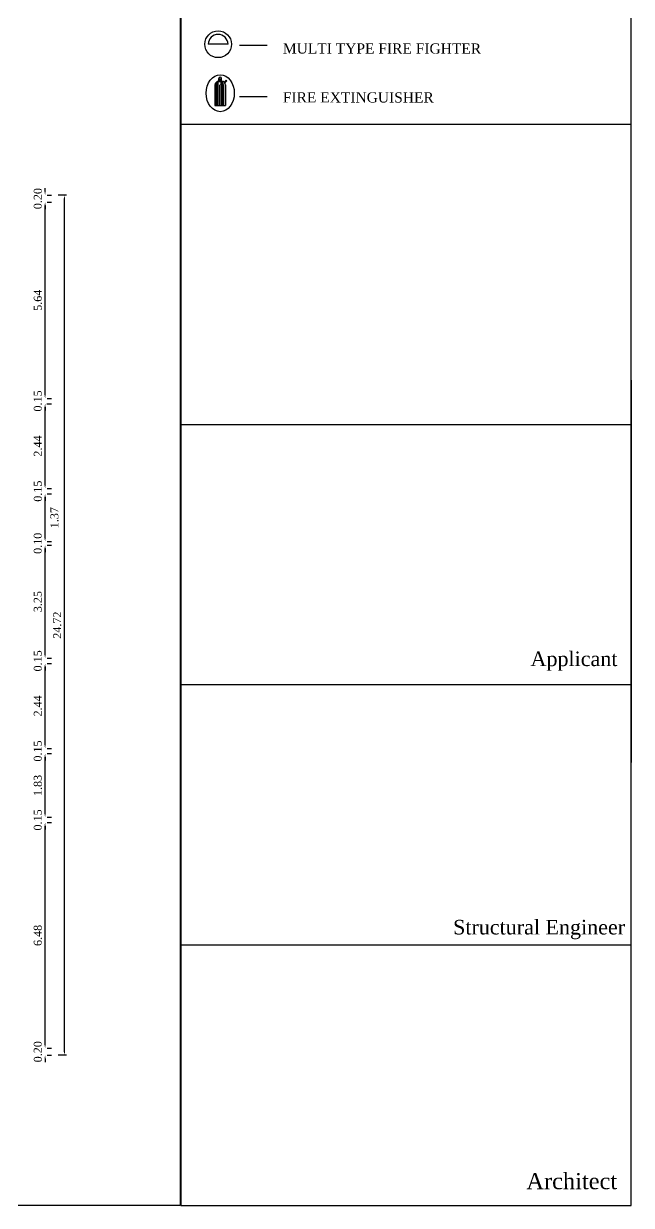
# Model space of a CAD drawing. Header units: metres. Extents: x 2754 to 3501, y 1112 to 1514.
# Drawn here: x 3180.93 to 3198.42, y 1375.32 to 1409.28 of the extents above; entities that cross this region are included whole.
import ezdxf

# ---------------------------------------------------------------- set-up
doc = ezdxf.new("R2010")
doc.units = ezdxf.units.M
doc.styles.add('ANAND', font='times.ttf')
doc.styles.add('X', font='times.ttf')
doc.dimstyles.new('V1', dxfattribs={"dimtxt": 0.23, "dimasz": 0.1, "dimexe": 0.18, "dimexo": 0.0625, "dimgap": 0.09, "dimtad": 1, "dimzin": 0, "dimdsep": 46, "dimtxsty": 'ANAND', "dimcen": 0.09, "dimadec": 0, "dimazin": 0, "dimtfac": 1, "dimtix": 1, "dimtofl": 0, "dimtmove": 2, "dimatfit": 0, "dimfxl": 0, "dimtolj": 1, "dimtzin": 0, "dimarcsym": 0})

# ---------------------------------------------------------------- blocks, each defined once
blk = doc.blocks.new('*D534')
at = {"color": 0, "lineweight": -2}
for p, q in [((3181.549, 1379.939), (3181.549, 1380.039)), ((3181.611, 1379.839), (3181.729, 1379.839)), ((3181.549, 1379.539), (3181.549, 1379.439)), ((3181.611, 1379.639), (3181.729, 1379.639))]:
    blk.add_line(p, q, dxfattribs=at)
at = {"color": 0}
for points in [[(3181.532, 1379.939), (3181.565, 1379.939), (3181.549, 1379.839)], [(3181.532, 1379.539), (3181.565, 1379.539), (3181.549, 1379.639)]]:
    blk.add_solid(points, dxfattribs=at)
at = {"layer": 'Defpoints', "color": 0}
for p in [(3181.549, 1379.839), (3181.549, 1379.839), (3181.549, 1379.639)]:
    blk.add_point(p, dxfattribs=at)
at = {"color": 0, "insert": (3181.341, 1379.739), "char_height": 0.23, "attachment_point": 5, "rotation": 90, "style": 'ANAND'}
blk.add_mtext('\\A1;0.20', dxfattribs=at)
blk = doc.blocks.new('*D535')
at = {"color": 0, "lineweight": -2}
for p, q in [((3181.611, 1386.324), (3181.729, 1386.324)), ((3181.549, 1379.939), (3181.549, 1386.224)), ((3181.611, 1379.839), (3181.729, 1379.839))]:
    blk.add_line(p, q, dxfattribs=at)
at = {"color": 0}
for points in [[(3181.532, 1386.224), (3181.565, 1386.224), (3181.549, 1386.324)], [(3181.532, 1379.939), (3181.565, 1379.939), (3181.549, 1379.839)]]:
    blk.add_solid(points, dxfattribs=at)
at = {"layer": 'Defpoints', "color": 0}
for p in [(3181.549, 1386.324), (3181.549, 1386.324), (3181.549, 1379.839)]:
    blk.add_point(p, dxfattribs=at)
at = {"color": 0, "insert": (3181.341, 1383.081), "char_height": 0.23, "attachment_point": 5, "rotation": 90, "style": 'ANAND'}
blk.add_mtext('\\A1;6.48', dxfattribs=at)
blk = doc.blocks.new('*D536')
at = {"color": 0, "lineweight": -2}
for p, q in [((3181.549, 1386.576), (3181.549, 1386.676)), ((3181.611, 1386.476), (3181.729, 1386.476)), ((3181.611, 1386.324), (3181.729, 1386.324)), ((3181.549, 1386.224), (3181.549, 1386.124))]:
    blk.add_line(p, q, dxfattribs=at)
at = {"color": 0}
for points in [[(3181.532, 1386.576), (3181.565, 1386.576), (3181.549, 1386.476)], [(3181.532, 1386.224), (3181.565, 1386.224), (3181.549, 1386.324)]]:
    blk.add_solid(points, dxfattribs=at)
at = {"layer": 'Defpoints', "color": 0}
for p in [(3181.549, 1386.476), (3181.549, 1386.476), (3181.549, 1386.324)]:
    blk.add_point(p, dxfattribs=at)
at = {"color": 0, "insert": (3181.341, 1386.4), "char_height": 0.23, "attachment_point": 5, "rotation": 90, "style": 'ANAND'}
blk.add_mtext('\\A1;0.15', dxfattribs=at)
blk = doc.blocks.new('*D537')
at = {"color": 0, "lineweight": -2}
for p, q in [((3181.611, 1388.305), (3181.729, 1388.305)), ((3181.549, 1386.576), (3181.549, 1388.205)), ((3181.611, 1386.476), (3181.729, 1386.476))]:
    blk.add_line(p, q, dxfattribs=at)
at = {"color": 0}
for points in [[(3181.532, 1388.205), (3181.565, 1388.205), (3181.549, 1388.305)], [(3181.532, 1386.576), (3181.565, 1386.576), (3181.549, 1386.476)]]:
    blk.add_solid(points, dxfattribs=at)
at = {"layer": 'Defpoints', "color": 0}
for p in [(3181.549, 1388.305), (3181.549, 1388.305), (3181.549, 1386.476)]:
    blk.add_point(p, dxfattribs=at)
at = {"color": 0, "insert": (3181.341, 1387.391), "char_height": 0.23, "attachment_point": 5, "rotation": 90, "style": 'ANAND'}
blk.add_mtext('\\A1;1.83', dxfattribs=at)
blk = doc.blocks.new('*D538')
at = {"color": 0, "lineweight": -2}
for p, q in [((3181.549, 1388.557), (3181.549, 1388.657)), ((3181.611, 1388.457), (3181.729, 1388.457)), ((3181.611, 1388.305), (3181.729, 1388.305)), ((3181.549, 1388.205), (3181.549, 1388.105))]:
    blk.add_line(p, q, dxfattribs=at)
at = {"color": 0}
for points in [[(3181.532, 1388.557), (3181.565, 1388.557), (3181.549, 1388.457)], [(3181.532, 1388.205), (3181.565, 1388.205), (3181.549, 1388.305)]]:
    blk.add_solid(points, dxfattribs=at)
at = {"layer": 'Defpoints', "color": 0}
for p in [(3181.549, 1388.457), (3181.549, 1388.457), (3181.549, 1388.305)]:
    blk.add_point(p, dxfattribs=at)
at = {"color": 0, "insert": (3181.341, 1388.381), "char_height": 0.23, "attachment_point": 5, "rotation": 90, "style": 'ANAND'}
blk.add_mtext('\\A1;0.15', dxfattribs=at)
blk = doc.blocks.new('*D539')
at = {"color": 0, "lineweight": -2}
for p, q in [((3181.549, 1388.557), (3181.549, 1390.796)), ((3181.611, 1390.896), (3181.729, 1390.896)), ((3181.611, 1388.457), (3181.729, 1388.457))]:
    blk.add_line(p, q, dxfattribs=at)
at = {"color": 0}
for points in [[(3181.532, 1390.796), (3181.565, 1390.796), (3181.549, 1390.896)], [(3181.532, 1388.557), (3181.565, 1388.557), (3181.549, 1388.457)]]:
    blk.add_solid(points, dxfattribs=at)
at = {"layer": 'Defpoints', "color": 0}
for p in [(3181.549, 1390.896), (3181.549, 1390.896), (3181.549, 1388.457)]:
    blk.add_point(p, dxfattribs=at)
at = {"color": 0, "insert": (3181.341, 1389.677), "char_height": 0.23, "attachment_point": 5, "rotation": 90, "style": 'ANAND'}
blk.add_mtext('\\A1;2.44', dxfattribs=at)
blk = doc.blocks.new('*D540')
at = {"color": 0, "lineweight": -2}
for p, q in [((3181.549, 1391.148), (3181.549, 1391.248)), ((3181.611, 1391.048), (3181.729, 1391.048)), ((3181.549, 1390.796), (3181.549, 1390.696)), ((3181.611, 1390.896), (3181.729, 1390.896))]:
    blk.add_line(p, q, dxfattribs=at)
at = {"color": 0}
for points in [[(3181.532, 1391.148), (3181.565, 1391.148), (3181.549, 1391.048)], [(3181.532, 1390.796), (3181.565, 1390.796), (3181.549, 1390.896)]]:
    blk.add_solid(points, dxfattribs=at)
at = {"layer": 'Defpoints', "color": 0}
for p in [(3181.549, 1391.048), (3181.549, 1391.048), (3181.549, 1390.896)]:
    blk.add_point(p, dxfattribs=at)
at = {"color": 0, "insert": (3181.341, 1390.972), "char_height": 0.23, "attachment_point": 5, "rotation": 90, "style": 'ANAND'}
blk.add_mtext('\\A1;0.15', dxfattribs=at)
blk = doc.blocks.new('*D541')
at = {"color": 0, "lineweight": -2}
for p, q in [((3181.549, 1391.148), (3181.549, 1394.199)), ((3181.611, 1394.299), (3181.729, 1394.299)), ((3181.611, 1391.048), (3181.729, 1391.048))]:
    blk.add_line(p, q, dxfattribs=at)
at = {"color": 0}
for points in [[(3181.532, 1394.199), (3181.565, 1394.199), (3181.549, 1394.299)], [(3181.532, 1391.148), (3181.565, 1391.148), (3181.549, 1391.048)]]:
    blk.add_solid(points, dxfattribs=at)
at = {"layer": 'Defpoints', "color": 0}
for p in [(3181.549, 1394.299), (3181.549, 1394.299), (3181.549, 1391.048)]:
    blk.add_point(p, dxfattribs=at)
at = {"color": 0, "insert": (3181.341, 1392.674), "char_height": 0.23, "attachment_point": 5, "rotation": 90, "style": 'ANAND'}
blk.add_mtext('\\A1;3.25', dxfattribs=at)
blk = doc.blocks.new('*D542')
at = {"color": 0, "lineweight": -2}
for p, q in [((3181.549, 1394.501), (3181.549, 1394.601)), ((3181.549, 1394.199), (3181.549, 1394.099)), ((3181.611, 1394.401), (3181.729, 1394.401)), ((3181.611, 1394.299), (3181.729, 1394.299))]:
    blk.add_line(p, q, dxfattribs=at)
at = {"color": 0}
for points in [[(3181.532, 1394.501), (3181.565, 1394.501), (3181.549, 1394.401)], [(3181.532, 1394.199), (3181.565, 1394.199), (3181.549, 1394.299)]]:
    blk.add_solid(points, dxfattribs=at)
at = {"layer": 'Defpoints', "color": 0}
for p in [(3181.549, 1394.401), (3181.549, 1394.401), (3181.549, 1394.299)]:
    blk.add_point(p, dxfattribs=at)
at = {"color": 0, "insert": (3181.341, 1394.35), "char_height": 0.23, "attachment_point": 5, "rotation": 90, "style": 'ANAND'}
blk.add_mtext('\\A1;0.10', dxfattribs=at)
blk = doc.blocks.new('*D543')
at = {"color": 0, "lineweight": -2}
for p, q in [((3181.549, 1394.501), (3181.549, 1395.673)), ((3181.611, 1395.773), (3181.729, 1395.773)), ((3181.611, 1394.401), (3181.729, 1394.401))]:
    blk.add_line(p, q, dxfattribs=at)
at = {"color": 0}
for points in [[(3181.532, 1395.673), (3181.565, 1395.673), (3181.549, 1395.773)], [(3181.532, 1394.501), (3181.565, 1394.501), (3181.549, 1394.401)]]:
    blk.add_solid(points, dxfattribs=at)
at = {"layer": 'Defpoints', "color": 0}
for p in [(3181.549, 1395.773), (3181.549, 1395.773), (3181.549, 1394.401)]:
    blk.add_point(p, dxfattribs=at)
at = {"color": 0, "insert": (3181.819, 1395.087), "char_height": 0.23, "attachment_point": 5, "rotation": 90, "style": 'ANAND'}
blk.add_mtext('\\A1;1.37', dxfattribs=at)
blk = doc.blocks.new('*D544')
at = {"color": 0, "lineweight": -2}
for p, q in [((3181.549, 1396.025), (3181.549, 1396.125)), ((3181.611, 1395.925), (3181.729, 1395.925)), ((3181.549, 1395.673), (3181.549, 1395.573)), ((3181.611, 1395.773), (3181.729, 1395.773))]:
    blk.add_line(p, q, dxfattribs=at)
at = {"color": 0}
for points in [[(3181.532, 1396.025), (3181.565, 1396.025), (3181.549, 1395.925)], [(3181.532, 1395.673), (3181.565, 1395.673), (3181.549, 1395.773)]]:
    blk.add_solid(points, dxfattribs=at)
at = {"layer": 'Defpoints', "color": 0}
for p in [(3181.549, 1395.925), (3181.549, 1395.925), (3181.549, 1395.773)]:
    blk.add_point(p, dxfattribs=at)
at = {"color": 0, "insert": (3181.341, 1395.849), "char_height": 0.23, "attachment_point": 5, "rotation": 90, "style": 'ANAND'}
blk.add_mtext('\\A1;0.15', dxfattribs=at)
blk = doc.blocks.new('*D545')
at = {"color": 0, "lineweight": -2}
for p, q in [((3181.549, 1396.025), (3181.549, 1398.263)), ((3181.603, 1398.363), (3181.729, 1398.363)), ((3181.611, 1395.925), (3181.729, 1395.925))]:
    blk.add_line(p, q, dxfattribs=at)
at = {"color": 0}
for points in [[(3181.532, 1398.263), (3181.565, 1398.263), (3181.549, 1398.363)], [(3181.532, 1396.025), (3181.565, 1396.025), (3181.549, 1395.925)]]:
    blk.add_solid(points, dxfattribs=at)
at = {"layer": 'Defpoints', "color": 0}
for p in [(3181.54, 1398.363), (3181.549, 1398.363), (3181.549, 1395.925)]:
    blk.add_point(p, dxfattribs=at)
at = {"color": 0, "insert": (3181.341, 1397.144), "char_height": 0.23, "attachment_point": 5, "rotation": 90, "style": 'ANAND'}
blk.add_mtext('\\A1;2.44', dxfattribs=at)
blk = doc.blocks.new('*D546')
at = {"color": 0, "lineweight": -2}
for p, q in [((3181.549, 1398.616), (3181.549, 1398.716)), ((3181.611, 1398.516), (3181.729, 1398.516)), ((3181.549, 1398.263), (3181.549, 1398.163)), ((3181.603, 1398.363), (3181.729, 1398.363))]:
    blk.add_line(p, q, dxfattribs=at)
at = {"color": 0}
for points in [[(3181.532, 1398.616), (3181.565, 1398.616), (3181.549, 1398.516)], [(3181.532, 1398.263), (3181.565, 1398.263), (3181.549, 1398.363)]]:
    blk.add_solid(points, dxfattribs=at)
at = {"layer": 'Defpoints', "color": 0}
for p in [(3181.549, 1398.516), (3181.549, 1398.516), (3181.54, 1398.363)]:
    blk.add_point(p, dxfattribs=at)
at = {"color": 0, "insert": (3181.341, 1398.44), "char_height": 0.23, "attachment_point": 5, "rotation": 90, "style": 'ANAND'}
blk.add_mtext('\\A1;0.15', dxfattribs=at)
blk = doc.blocks.new('*D547')
at = {"color": 0, "lineweight": -2}
for p, q in [((3181.549, 1398.616), (3181.549, 1404.055)), ((3181.611, 1404.155), (3181.729, 1404.155)), ((3181.611, 1398.516), (3181.729, 1398.516))]:
    blk.add_line(p, q, dxfattribs=at)
at = {"color": 0}
for points in [[(3181.532, 1404.055), (3181.565, 1404.055), (3181.549, 1404.155)], [(3181.532, 1398.616), (3181.565, 1398.616), (3181.549, 1398.516)]]:
    blk.add_solid(points, dxfattribs=at)
at = {"layer": 'Defpoints', "color": 0}
for p in [(3181.549, 1404.155), (3181.549, 1404.155), (3181.549, 1398.516)]:
    blk.add_point(p, dxfattribs=at)
at = {"color": 0, "insert": (3181.341, 1401.335), "char_height": 0.23, "attachment_point": 5, "rotation": 90, "style": 'ANAND'}
blk.add_mtext('\\A1;5.64', dxfattribs=at)
blk = doc.blocks.new('*D548')
at = {"color": 0, "lineweight": -2}
for p, q in [((3181.549, 1404.458), (3181.549, 1404.558)), ((3181.611, 1404.358), (3181.729, 1404.358)), ((3181.549, 1404.055), (3181.549, 1403.955)), ((3181.611, 1404.155), (3181.729, 1404.155))]:
    blk.add_line(p, q, dxfattribs=at)
at = {"color": 0}
for points in [[(3181.532, 1404.458), (3181.565, 1404.458), (3181.549, 1404.358)], [(3181.532, 1404.055), (3181.565, 1404.055), (3181.549, 1404.155)]]:
    blk.add_solid(points, dxfattribs=at)
at = {"layer": 'Defpoints', "color": 0}
for p in [(3181.549, 1404.358), (3181.549, 1404.358), (3181.549, 1404.155)]:
    blk.add_point(p, dxfattribs=at)
at = {"color": 0, "insert": (3181.341, 1404.256), "char_height": 0.23, "attachment_point": 5, "rotation": 90, "style": 'ANAND'}
blk.add_mtext('\\A1;0.20', dxfattribs=at)
blk = doc.blocks.new('*D549')
at = {"color": 0, "lineweight": -2}
for p, q in [((3182.164, 1404.358), (3181.927, 1404.358)), ((3182.107, 1379.739), (3182.107, 1404.258)), ((3182.164, 1379.639), (3181.927, 1379.639))]:
    blk.add_line(p, q, dxfattribs=at)
at = {"color": 0}
for points in [[(3182.09, 1404.258), (3182.123, 1404.258), (3182.107, 1404.358)], [(3182.09, 1379.739), (3182.123, 1379.739), (3182.107, 1379.639)]]:
    blk.add_solid(points, dxfattribs=at)
at = {"layer": 'Defpoints', "color": 0}
for p in [(3182.107, 1404.358), (3182.227, 1404.358), (3182.227, 1379.639)]:
    blk.add_point(p, dxfattribs=at)
at = {"color": 0, "insert": (3181.899, 1391.998), "char_height": 0.23, "attachment_point": 5, "rotation": 90, "style": 'ANAND'}
blk.add_mtext('\\A1;24.72', dxfattribs=at)

msp = doc.modelspace()

# ---------------------------------------------------------------- linework, layer by layer
at = {"extrusion": (4.70138e-09, -0.000153221, 1)}
msp.add_line((3198.41515, 1388.05146, 0.08698), (3198.41354, 1440.24204, 0.00128), dxfattribs=at)
at = {"extrusion": (2.905e-13, -2.21894e-08, 1)}
for p, q in [((3186.81127, 1408.69326, -0.00297), (3186.24469, 1408.69327, -0.00297)), ((3187.14552, 1408.66963, -0.00297), (3187.93573, 1408.66962, -0.00297)), ((3186.54965, 1407.6255, -0.00297), (3186.54965, 1407.70849, -0.00297)), ((3186.56222, 1407.6255, -0.00297), (3186.56222, 1407.70849, -0.00297)), ((3186.58318, 1407.6255, -0.00297), (3186.58318, 1407.70849, -0.00297)), ((3186.62467, 1407.6255, -0.00297), (3186.62467, 1407.70849, -0.00297)), ((3186.6985, 1407.60449, -0.00297), (3186.75684, 1407.66281, -0.00297)), ((3186.75684, 1407.66281, -0.00297), (3186.77482, 1407.64543, -0.00297)), ((3186.43712, 1407.52548, -0.00297), (3186.43711, 1406.9321, -0.00297)), ((3186.44969, 1407.52548, -0.00297), (3186.44968, 1406.9321, -0.00297)), ((3186.47903, 1407.52548, -0.00297), (3186.47902, 1406.9321, -0.00297)), ((3186.51465, 1407.52547, -0.00297), (3186.51464, 1406.9321, -0.00297)), ((3186.53715, 1407.6255, -0.00297), (3186.63717, 1407.6255, -0.00297)), ((3186.56493, 1407.52547, -0.00297), (3186.56492, 1406.9321, -0.00297)), ((3186.56493, 1407.52547, -0.00297), (3186.56492, 1406.9321, -0.00297)), ((3186.61521, 1407.52547, -0.00297), (3186.6152, 1406.9321, -0.00297)), ((3186.65083, 1407.52547, -0.00297), (3186.65082, 1406.93209, -0.00297)), ((3186.68016, 1407.52547, -0.00297), (3186.68015, 1406.93209, -0.00297)), ((3186.7079, 1407.5962, -0.00297), (3186.76583, 1407.65412, -0.00297)), ((3186.71618, 1407.5868, -0.00297), (3186.77482, 1407.64543, -0.00297)), ((3186.73719, 1407.52547, -0.00297), (3186.73718, 1406.93209, -0.00297)), ((3187.14553, 1407.18591, -0.00297), (3187.93574, 1407.18589, -0.00297)), ((3186.43711, 1406.9321, -0.00297), (3186.73718, 1406.93209, -0.00297))]:
    msp.add_line(p, q, dxfattribs=at)
at = {"extrusion": (-4.59776e-10, 8.20805e-06, 1)}
for p, q in [((3198.41511, 1406.38876, -0.09002), (3185.45277, 1406.38795, -0.09002)), ((3198.41544, 1397.75739, 0.25969), (3185.45311, 1397.75657, 0.25969)), ((3198.41591, 1390.27984, 0.17313), (3185.45358, 1390.27902, 0.17313)), ((3198.41638, 1382.80229, 0.08656), (3185.45405, 1382.80148, 0.08656))]:
    msp.add_line(p, q, dxfattribs=at)
at = {"color": 7, "elevation": 0}
msp.add_lwpolyline([(3102.4077, 1442.32783), (3185.43919, 1442.32783), (3185.43919, 1375.32406), (3102.4077, 1375.32406)], close=True, dxfattribs=at)
at = {"elevation": 0}
msp.add_lwpolyline([(3185.45076, 1375.32406), (3198.41309, 1375.32437), (3198.41309, 1442.32814), (3185.45076, 1442.32783)], close=True, dxfattribs=at)
at = {"extrusion": (2.905e-13, -2.21894e-08, 1)}
msp.add_circle((3186.52798, 1408.69327, -0.003), 0.3857, dxfattribs=at)
for centre, radius, start, end in [((3186.52798, 1408.69327, -0.003), 0.28329, 359.999008, 179.999008), ((3186.58716, 1407.70849, -0.003), 0.03751, 359.999008, 179.999008), ((3186.53715, 1407.52547, -0.003), 0.10002, 89.999008, 179.999008), ((3186.53715, 1407.52547, -0.003), 0.08745, 89.999008, 179.999008), ((3186.53715, 1407.52547, -0.003), 0.05812, 89.999008, 179.999008), ((3186.53715, 1407.52547, -0.003), 0.0225, 89.999008, 179.999008), ((3186.59271, 1407.52547, -0.003), 0.08745, 359.999008, 89.999008), ((3186.59271, 1407.52547, -0.003), 0.05812, 359.999008, 89.999008), ((3186.59271, 1407.52547, -0.003), 0.0225, 359.999008, 89.999008), ((3186.63717, 1407.52547, -0.003), 0.10002, 359.999008, 89.999008)]:
    msp.add_arc(centre, radius, start, end, dxfattribs=at)
msp.add_ellipse((3186.58879, 1407.28553, -0.00297), major_axis=(-0.00001, -0.5309, 0), ratio=0.76165445, dxfattribs=at)

# ---------------------------------------------------------------- texts
at = {"extrusion": (2.905e-13, -2.21894e-08, 1), "style": 'ANAND'}
for s, p in [('MULTI TYPE FIRE FIGHTER', (3188.38954, 1408.42566, -0.003)), ('FIRE EXTINGUISHER', (3188.38787, 1407.01949, -0.003))]:
    msp.add_text(s, height=0.2949107, rotation=359.946442, dxfattribs=at).set_placement(p)
at = {"extrusion": (-8.73967e-09, -5.56984e-05, 1), "style": 'X'}
for s, height, p in [('Applicant', 0.419818, (3195.51542, 1390.82186, 0.01235)), ('Structural Engineer', 0.4198183, (3193.28719, 1383.1091, 0.01151)), ('Architect', 0.464967, (3195.39458, 1375.7886, 0.01138))]:
    msp.add_text(s, height=height, rotation=0.002738, dxfattribs=at).set_placement(p)

# ---------------------------------------------------------------- dimensions: what is measured, and where the dimension line sits
at = {"color": 7}
for base, p1, p2, picture, middle in [((3181.54861, 1404.35771, 0), (3181.54861, 1404.15451, 0), (3181.54861, 1404.35771, 0), '*D548', (3181.34129, 1404.25611, 0)), ((3181.54861, 1404.15451, 0), (3181.54861, 1398.51571, 0), (3181.54861, 1404.15451, 0), '*D547', (3181.34129, 1401.33511, 0)), ((3181.54861, 1398.51571, 0), (3181.54027, 1398.36331, 0), (3181.54861, 1398.51571, 0), '*D546', (3181.34129, 1398.43951, 0)), ((3181.54861, 1398.36331, 0), (3181.54861, 1395.92491, 0), (3181.54027, 1398.36331, 0), '*D545', (3181.34129, 1397.14411, 0)), ((3181.54861, 1395.92491, 0), (3181.54861, 1395.77251, 0), (3181.54861, 1395.92491, 0), '*D544', (3181.34129, 1395.84871, 0)), ((3181.54861, 1394.40091, 0), (3181.54861, 1394.29931, 0), (3181.54861, 1394.40091, 0), '*D542', (3181.34129, 1394.35011, 0)), ((3181.54861, 1394.29931, 0), (3181.54861, 1391.04811, 0), (3181.54861, 1394.29931, 0), '*D541', (3181.34129, 1392.67371, 0)), ((3181.54861, 1391.04811, 0), (3181.54861, 1390.89571, 0), (3181.54861, 1391.04811, 0), '*D540', (3181.34129, 1390.97191, 0)), ((3181.54861, 1390.89571, 0), (3181.54861, 1388.45731, 0), (3181.54861, 1390.89571, 0), '*D539', (3181.34129, 1389.67651, 0)), ((3181.54861, 1388.45731, 0), (3181.54861, 1388.30491, 0), (3181.54861, 1388.45731, 0), '*D538', (3181.34129, 1388.38111, 0)), ((3181.54861, 1388.30491, 0), (3181.54861, 1386.47611, 0), (3181.54861, 1388.30491, 0), '*D537', (3181.34129, 1387.39051, 0)), ((3181.54861, 1386.47611, 0), (3181.54861, 1386.32371, 0), (3181.54861, 1386.47611, 0), '*D536', (3181.34129, 1386.39991, 0)), ((3181.54861, 1386.32371, 0), (3181.54861, 1379.83911, 0), (3181.54861, 1386.32371, 0), '*D535', (3181.34129, 1383.08141, 0))]:
    dim = msp.add_linear_dim(base=base, p1=p1, p2=p2, angle=270, dimstyle='V1', dxfattribs=at)
    dim.commit()
    dim.dimension.update_dxf_attribs({"geometry": picture, "text_midpoint": middle})
for p1, p2, distance, picture, middle in [((3182.22663, 1379.63911, 0), (3182.22663, 1404.35771, 0), 0.11986, '*D549', (3181.89946, 1391.99841, 0)), ((3181.54861, 1379.63911, 0), (3181.54861, 1379.83911, 0), 0, '*D534', (3181.34129, 1379.73911, 0))]:
    dim = msp.add_aligned_dim(p1=p1, p2=p2, distance=distance, dimstyle='V1', dxfattribs=at)
    dim.commit()
    dim.dimension.update_dxf_attribs({"geometry": picture, "text_midpoint": middle})
dim = msp.add_linear_dim(base=(3181.54861, 1395.77251, 0), p1=(3181.54861, 1394.40091, 0), p2=(3181.54861, 1395.77251, 0), angle=270, dimstyle='V1', dxfattribs=at)
dim.commit()
dim.dimension.update_dxf_attribs({"geometry": '*D543', "text_midpoint": (3181.81933, 1395.08671, 0), "dimtype": 160})

doc.saveas('drawing.dxf')
